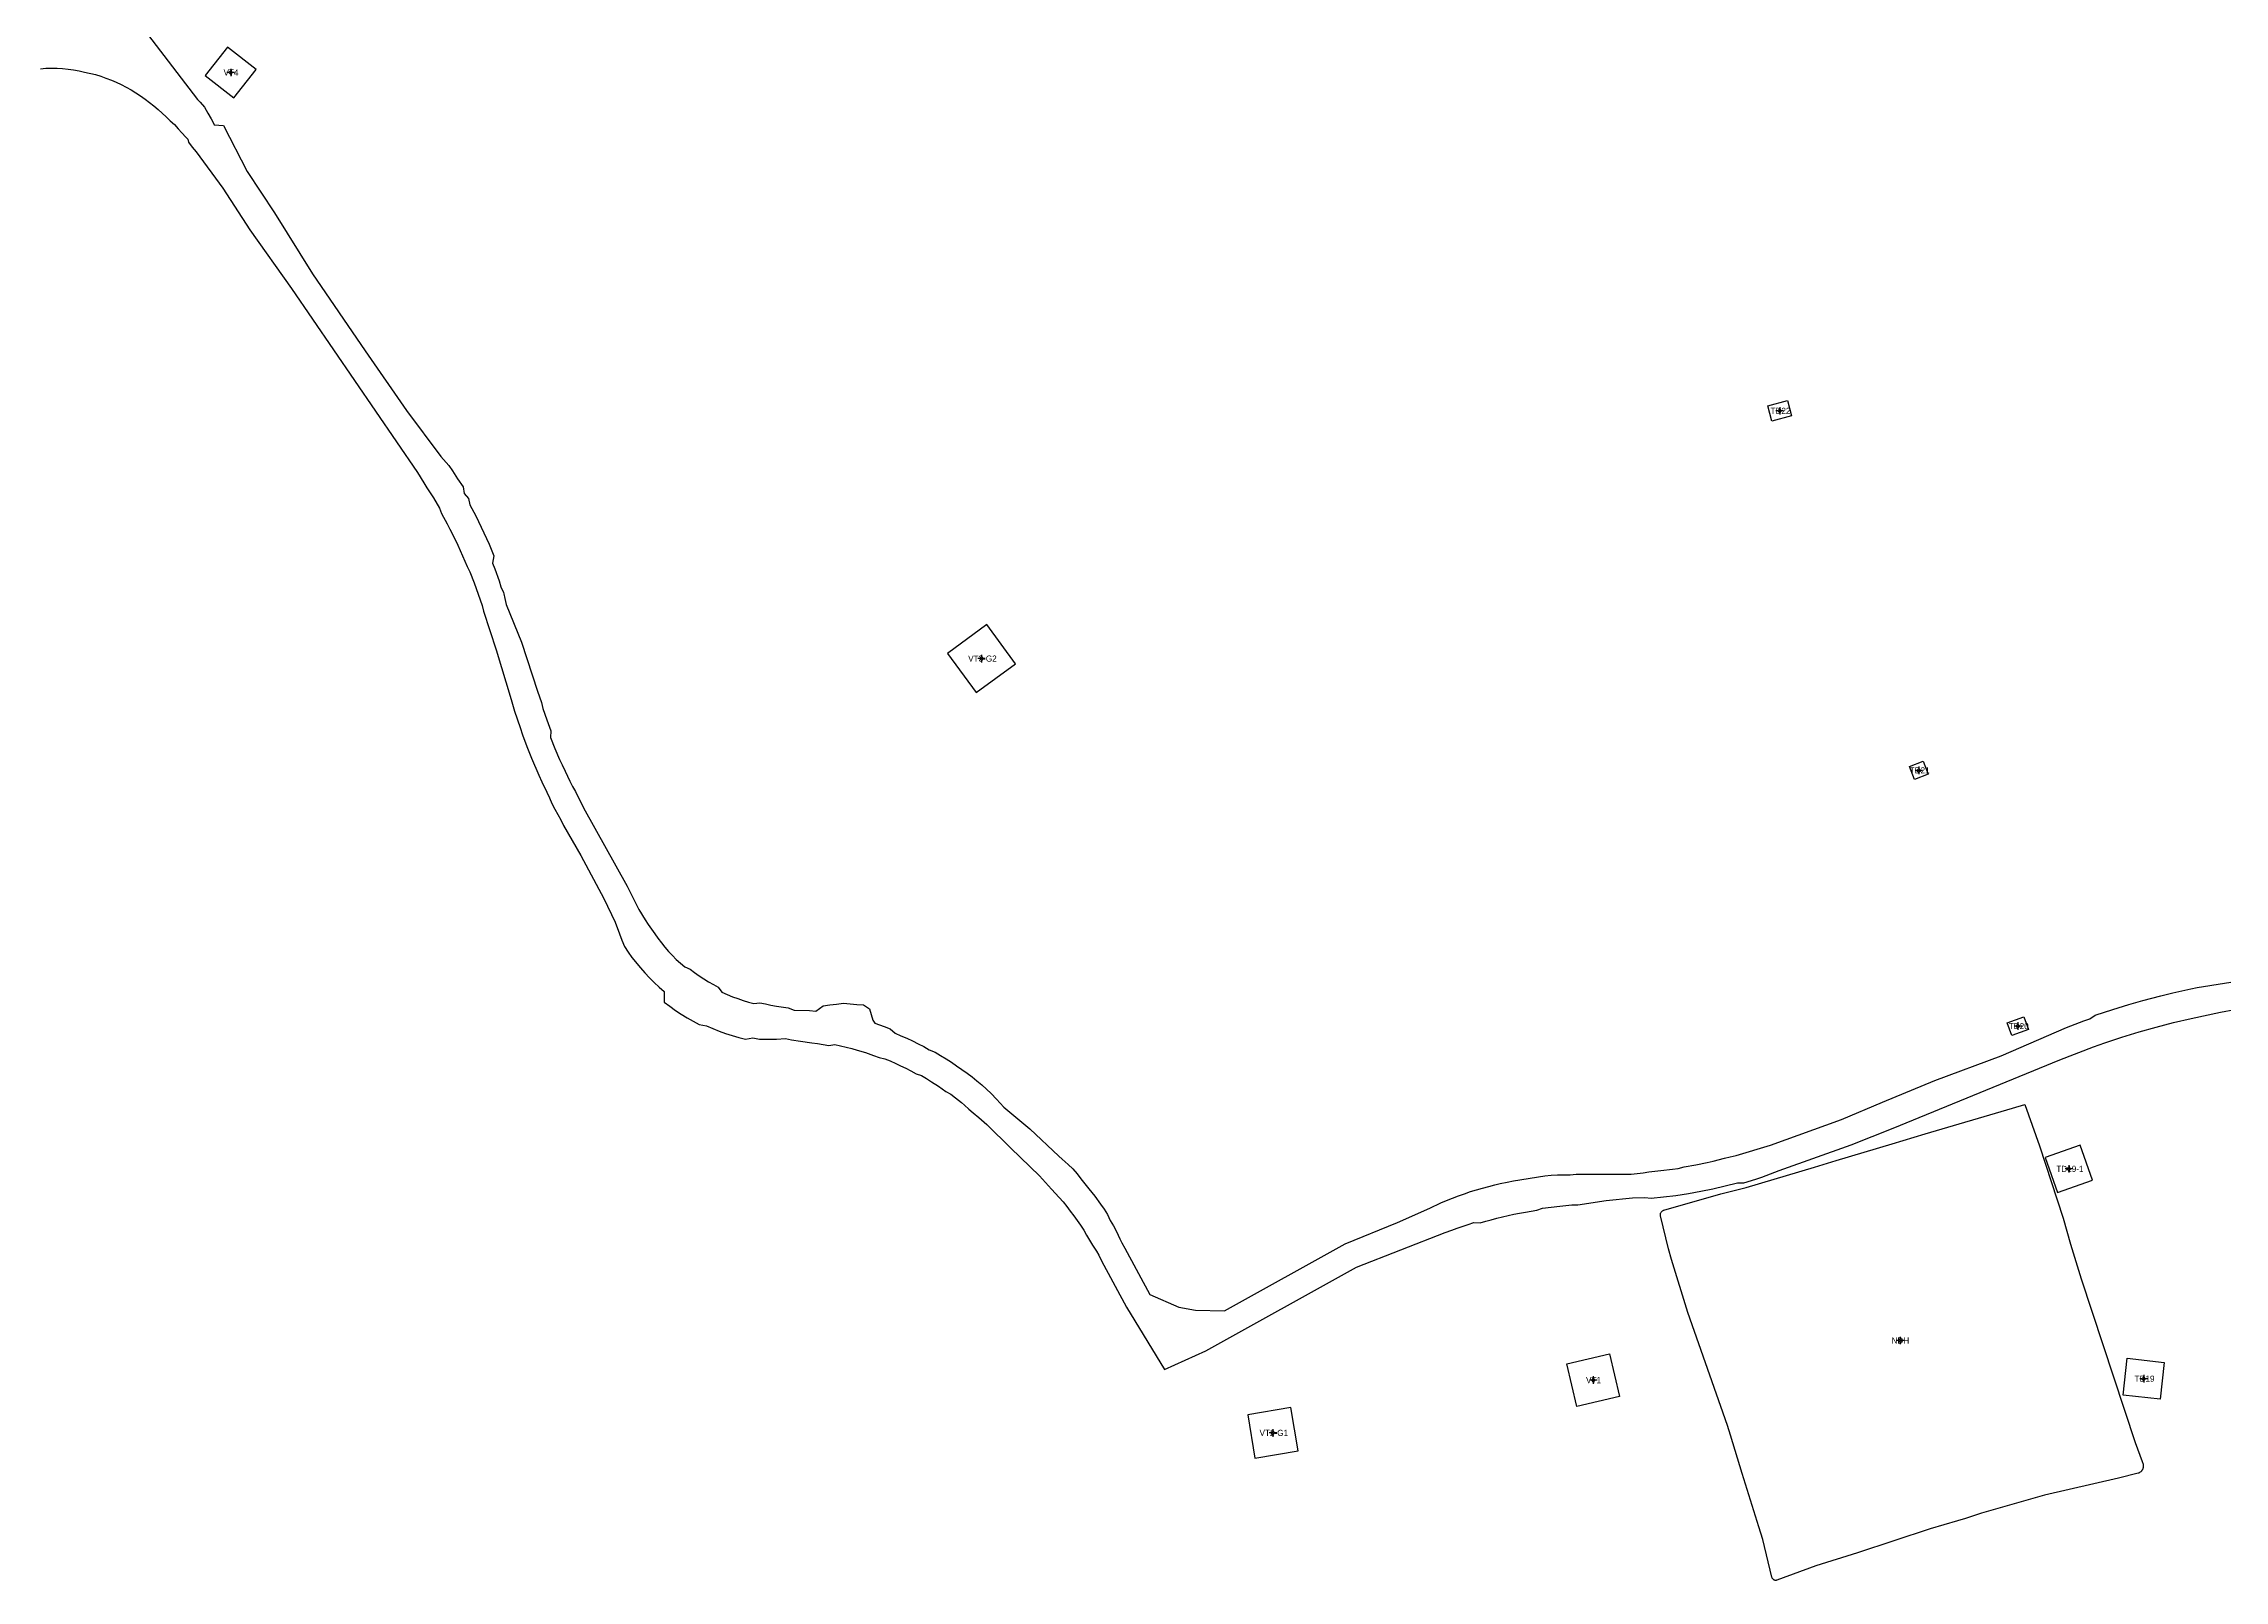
# Model space of a CAD drawing. Extents: x 543554 to 548996, y 1840763 to 1844578.
# Drawn here: x 546877 to 547592, y 1841861 to 1842365 of the extents above; entities that cross this region are included whole.
import ezdxf

# ---------------------------------------------------------------- set-up
doc = ezdxf.new("R2010")
doc.units = 0
for name, color, linetype in [('Level 11', 7, 'Continuous'), ('Level 16', 7, 'Continuous'), ('Level 30', 7, 'Continuous')]:
    doc.layers.add(name, color=color, linetype=linetype)

msp = doc.modelspace()

# ---------------------------------------------------------------- linework, layer by layer
at = {"layer": 'Level 11'}
for p, q in [((546937.58, 1842355.96), (546936.96, 1842355.96)), ((546938.21, 1842356.59), (546937.58, 1842355.96)), ((546937.58, 1842355.96), (546938.21, 1842355.34)), ((546938.21, 1842357.21), (546938.21, 1842356.59)), ((546938.83, 1842355.96), (546938.21, 1842356.59)), ((546938.21, 1842355.34), (546938.83, 1842355.96)), ((546939.46, 1842355.96), (546938.83, 1842355.96)), ((546938.21, 1842355.34), (546938.21, 1842354.71)), ((547445.65, 1842244.98), (547445.03, 1842244.98)), ((547446.28, 1842245.61), (547445.65, 1842244.98)), ((547445.65, 1842244.98), (547446.28, 1842244.36)), ((547446.28, 1842246.23), (547446.28, 1842245.61)), ((547446.9, 1842244.98), (547446.28, 1842245.61)), ((547446.28, 1842244.36), (547446.9, 1842244.98)), ((547446.28, 1842244.36), (547446.28, 1842243.73)), ((547447.53, 1842244.98), (547446.9, 1842244.98)), ((547183.85, 1842163.72), (547183.23, 1842163.72)), ((547184.48, 1842164.35), (547183.85, 1842163.72)), ((547183.85, 1842163.72), (547184.48, 1842163.1)), ((547184.48, 1842164.97), (547184.48, 1842164.35)), ((547185.1, 1842163.72), (547184.48, 1842164.35)), ((547184.48, 1842163.1), (547185.1, 1842163.72)), ((547184.48, 1842163.1), (547184.48, 1842162.47)), ((547185.73, 1842163.72), (547185.1, 1842163.72)), ((547491.31, 1842127.06), (547490.68, 1842127.06)), ((547491.93, 1842127.69), (547491.31, 1842127.06)), ((547491.31, 1842127.06), (547491.93, 1842126.44)), ((547491.93, 1842128.31), (547491.93, 1842127.69)), ((547492.56, 1842127.06), (547491.93, 1842127.69)), ((547491.93, 1842126.44), (547492.56, 1842127.06)), ((547493.18, 1842127.06), (547492.56, 1842127.06)), ((547491.93, 1842126.44), (547491.93, 1842125.81)), ((547523.79, 1842043.17), (547523.17, 1842043.17)), ((547524.42, 1842043.79), (547523.79, 1842043.17)), ((547523.79, 1842043.17), (547524.42, 1842042.54)), ((547524.42, 1842044.42), (547524.42, 1842043.79)), ((547525.04, 1842043.17), (547524.42, 1842043.79)), ((547524.42, 1842042.54), (547525.04, 1842043.17)), ((547524.42, 1842042.54), (547524.42, 1842041.92)), ((547525.67, 1842043.17), (547525.04, 1842043.17)), ((547540.5, 1841996.34), (547539.88, 1841996.34)), ((547541.13, 1841996.96), (547540.5, 1841996.34)), ((547540.5, 1841996.34), (547541.13, 1841995.71)), ((547541.13, 1841997.59), (547541.13, 1841996.96)), ((547541.75, 1841996.34), (547541.13, 1841996.96)), ((547541.13, 1841995.71), (547541.75, 1841996.34)), ((547541.13, 1841995.71), (547541.13, 1841995.09)), ((547542.38, 1841996.34), (547541.75, 1841996.34)), ((547485.79, 1841941.28), (547485.79, 1841940.65)), ((547485.17, 1841940.03), (547484.54, 1841940.03)), ((547485.79, 1841940.65), (547485.17, 1841940.03)), ((547485.17, 1841940.03), (547485.79, 1841939.4)), ((547486.42, 1841940.03), (547485.79, 1841940.65)), ((547485.79, 1841939.4), (547486.42, 1841940.03)), ((547485.79, 1841939.4), (547485.79, 1841938.78)), ((547487.04, 1841940.03), (547486.42, 1841940.03)), ((547384.51, 1841927.04), (547383.89, 1841927.04)), ((547385.14, 1841927.67), (547384.51, 1841927.04)), ((547384.51, 1841927.04), (547385.14, 1841926.42)), ((547385.14, 1841928.29), (547385.14, 1841927.67)), ((547385.76, 1841927.04), (547385.14, 1841927.67)), ((547385.14, 1841926.42), (547385.76, 1841927.04)), ((547385.14, 1841926.42), (547385.14, 1841925.79)), ((547386.39, 1841927.04), (547385.76, 1841927.04)), ((547565.05, 1841927.51), (547564.43, 1841927.51)), ((547565.68, 1841928.13), (547565.05, 1841927.51)), ((547565.05, 1841927.51), (547565.68, 1841926.88)), ((547565.68, 1841928.76), (547565.68, 1841928.13)), ((547566.3, 1841927.51), (547565.68, 1841928.13)), ((547565.68, 1841926.88), (547566.3, 1841927.51)), ((547565.68, 1841926.88), (547565.68, 1841926.26)), ((547566.93, 1841927.51), (547566.3, 1841927.51)), ((547279.43, 1841909.74), (547278.81, 1841909.74)), ((547280.06, 1841910.37), (547279.43, 1841909.74)), ((547279.43, 1841909.74), (547280.06, 1841909.12)), ((547280.06, 1841910.99), (547280.06, 1841910.37)), ((547280.68, 1841909.74), (547280.06, 1841910.37)), ((547280.06, 1841909.12), (547280.68, 1841909.74)), ((547280.06, 1841909.12), (547280.06, 1841908.49)), ((547281.31, 1841909.74), (547280.68, 1841909.74))]:
    msp.add_line(p, q, dxfattribs=at)
for centre in [(546938.21, 1842355.96), (547446.28, 1842244.98), (547184.48, 1842163.72), (547491.93, 1842127.06), (547524.42, 1842043.17), (547541.13, 1841996.34), (547485.79, 1841940.03), (547385.14, 1841927.04), (547565.68, 1841927.51), (547280.06, 1841909.74)]:
    msp.add_circle(centre, 0.15, dxfattribs=at)
at = {"layer": 'Level 30'}
for points in [[(546895.95, 1842388.19), (546927.34, 1842347.12), (546928.19, 1842346.26), (546929.61, 1842344.58), (546930.74, 1842342.66), (546931.8, 1842340.72), (546932.3, 1842339.74), (546932.74, 1842338.83), (546935.87, 1842338.56), (546943.61, 1842323.5), (546952.59, 1842309.94), (546965.03, 1842289.9), (546982.29, 1842264.67), (546995.85, 1842245.09), (547007.12, 1842229.98), (547008.93, 1842228.01), (547009.77, 1842227.01), (547010.94, 1842225.31), (547012.56, 1842222.7), (547014.43, 1842220.04), (547014.74, 1842217.82), (547016.17, 1842216.26), (547016.65, 1842214.16), (547018.57, 1842210.52), (547020.4, 1842206.82), (547022.14, 1842203.08), (547022.97, 1842201.2), (547024.55, 1842197.39), (547024.12, 1842195.02), (547024.84, 1842193.11), (547026.21, 1842189.25), (547026.81, 1842187.3), (547027.7, 1842185.44), (547027.8, 1842184.93), (547028.07, 1842183.44), (547028.51, 1842181.49), (547033.57, 1842169.12), (547038.84, 1842153), (547040.12, 1842149.26), (547040.61, 1842147.37), (547041.87, 1842143.67), (547043.2, 1842140), (547043.08, 1842137.86), (547044.53, 1842134.21), (547046.06, 1842130.59), (547046.96, 1842128.85), (547047.91, 1842126.74), (547049.43, 1842123.51), (547050.28, 1842121.75), (547051.31, 1842120.07), (547053.93, 1842114.77), (547068.22, 1842089.09), (547072.09, 1842081.41), (547074.17, 1842078.04), (547075.19, 1842076.5), (547076.26, 1842074.99), (547077.29, 1842073.46), (547078.36, 1842071.96), (547079.46, 1842070.49), (547080.63, 1842069.06), (547081.84, 1842067.67), (547083.1, 1842066.33), (547084.37, 1842065.06), (547085.75, 1842063.77), (547087.13, 1842062.56), (547088.93, 1842061.86), (547090.38, 1842060.76), (547091.87, 1842059.7), (547093.38, 1842058.69), (547094.94, 1842057.74), (547096.52, 1842056.83), (547098.13, 1842055.98), (547099.34, 1842054.26), (547101.03, 1842053.5), (547102.75, 1842052.81), (547104.5, 1842052.17), (547106.26, 1842051.58), (547108.04, 1842051.06), (547109.84, 1842050.6), (547111.77, 1842050.77), (547113.57, 1842050.43), (547115.37, 1842050.03), (547117.19, 1842049.7), (547121.08, 1842049.12), (547123.02, 1842048.42), (547128.08, 1842048.25), (547130.16, 1842048.09), (547132.52, 1842049.83), (547134.73, 1842050.13), (547136.94, 1842050.32), (547139.21, 1842050.69), (547143.58, 1842050.28), (547145.8, 1842050.16), (547147.69, 1842048.84), (547148.79, 1842045.09), (547149.5, 1842044.08), (547152.52, 1842043.04), (547154.48, 1842042.31), (547156.13, 1842040.8), (547158.04, 1842040), (547159.94, 1842039.16), (547161.82, 1842038.29), (547163.68, 1842037.37), (547165.53, 1842036.42), (547167.35, 1842035.43), (547169.28, 1842034.62), (547171.07, 1842033.56), (547172.84, 1842032.46), (547174.58, 1842031.33), (547176.3, 1842030.16), (547179.72, 1842027.78), (547181.37, 1842026.51), (547182.99, 1842025.21), (547184.59, 1842023.87), (547186.16, 1842022.5), (547187.64, 1842021.05), (547189.43, 1842019.16), (547191.8, 1842016.57), (547200.35, 1842009.51), (547209.79, 1842000.51), (547210.93, 1841999.53), (547212.88, 1841997.78), (547214.38, 1841996.31), (547215.8, 1841994.76), (547217.02, 1841993.05), (547218.38, 1841991.45), (547219.71, 1841989.83), (547221.63, 1841987.35), (547223.48, 1841984.81), (547224.67, 1841983.09), (547225.83, 1841981.34), (547226.65, 1841979.39), (547227.74, 1841977.6), (547228.73, 1841975.77), (547229.86, 1841973.41), (547230.49, 1841972.05), (547231.51, 1841970.32), (547239.72, 1841955.07), (547249.15, 1841950.93), (547254.66, 1841949.95), (547264.15, 1841949.81), (547303.8, 1841971.77), (547320.89, 1841978.74), (547331.48, 1841983.41), (547335.14, 1841985.15), (547337.03, 1841986.01), (547338.97, 1841986.76), (547340.93, 1841987.45), (547342.9, 1841988.11), (547344.84, 1841988.88), (547346.83, 1841989.48), (547348.83, 1841990.05), (547350.85, 1841990.59), (547352.86, 1841991.09), (547354.57, 1841991.49), (547356.93, 1841992), (547358.97, 1841992.41), (547361.02, 1841992.78), (547367.18, 1841993.77), (547369.25, 1841994.01), (547371.32, 1841994.22), (547373.4, 1841994.34), (547377.51, 1841994.37), (547379.5, 1841994.57), (547388.88, 1841994.63), (547397.54, 1841994.59), (547401.48, 1841994.99), (547403.4, 1841995.4), (547407.27, 1841995.76), (547411.12, 1841996.22), (547413.04, 1841996.49), (547414.92, 1841997.04), (547418.74, 1841997.71), (547422.54, 1841998.47), (547424.43, 1841998.9), (547428.2, 1841999.82), (547430.07, 1842000.31), (547431.97, 1842000.72), (547443.23, 1842004.09), (547466.58, 1842012.51), (547480.02, 1842018.17), (547497.2, 1842025.27), (547518.95, 1842033.36), (547540.39, 1842042.74), (547546.1, 1842044.91), (547548.01, 1842045.6), (547549.79, 1842046.7), (547555.59, 1842048.64), (547560.86, 1842050.27), (547565.35, 1842051.56), (547571.26, 1842053.13), (547575.23, 1842054.09), (547581.2, 1842055.42), (547583.2, 1842055.81), (547603.27, 1842059.05)], [(546946.56, 1842356.99), (546937.18, 1842364.31), (546929.86, 1842354.93), (546939.24, 1842347.61), (546946.56, 1842356.99)], [(546875.77, 1842357.16), (546877.59, 1842357.42), (546879.41, 1842357.42), (546881.23, 1842357.35), (546883.05, 1842357.23), (546884.87, 1842357.04), (546886.68, 1842356.8), (546888.48, 1842356.49), (546890.26, 1842356.12), (546893.81, 1842355.27), (546895.56, 1842354.73), (546897.28, 1842354.13), (546899.08, 1842353.43), (546900.67, 1842352.75), (546902.32, 1842351.98), (546903.95, 1842351.16), (546905.56, 1842350.28), (546907.07, 1842349.26), (546908.61, 1842348.28), (546910.11, 1842347.25), (546911.58, 1842346.16), (546913.01, 1842345.03), (546914.4, 1842343.86), (546915.75, 1842342.63), (546917.06, 1842341.37), (546918.33, 1842340.06), (546919.74, 1842338.87), (546920.93, 1842337.47), (546922.22, 1842336.16), (546923.48, 1842334.79), (546924.09, 1842334.09), (546924.38, 1842333.08), (546925.59, 1842331.49), (546926.92, 1842329.97), (546935.61, 1842318), (546944.53, 1842304.4), (546958.1, 1842285.14), (546999.49, 1842224.74), (547001.59, 1842221.37), (547002.59, 1842219.71), (547004.67, 1842216.44), (547006.66, 1842213.11), (547007.38, 1842211.29), (547009.24, 1842207.9), (547010.13, 1842206.18), (547011.7, 1842203.02), (547012.68, 1842200.97), (547014.26, 1842197.44), (547015.74, 1842193.87), (547016.68, 1842192.15), (547018.02, 1842188.52), (547020.65, 1842181.17), (547021.17, 1842179.24), (547025.3, 1842166.58), (547030.22, 1842150.35), (547031.31, 1842146.45), (547033.1, 1842141.15), (547033.96, 1842138.72), (547035.39, 1842134.89), (547036.9, 1842131.09), (547039.27, 1842125.43), (547040.27, 1842123.24), (547041.85, 1842119.87), (547042.74, 1842118.03), (547043.54, 1842116.14), (547044.5, 1842114.33), (547046.5, 1842110.8), (547047.4, 1842109.02), (547053.02, 1842099.17), (547060.58, 1842085.01), (547064.29, 1842077.24), (547065.68, 1842073.38), (547066.49, 1842071.34), (547067.39, 1842069.32), (547068.56, 1842067.46), (547069.83, 1842065.68), (547072.61, 1842062.28), (547074.05, 1842060.63), (547075.55, 1842059.03), (547077.1, 1842057.48), (547078.7, 1842055.98), (547080.35, 1842054.54), (547080.38, 1842051.03), (547082.19, 1842049.65), (547084.05, 1842048.32), (547085.95, 1842047.06), (547087.9, 1842045.87), (547089.88, 1842044.74), (547091.9, 1842043.67), (547094.23, 1842043.28), (547096.3, 1842042.36), (547098.39, 1842041.51), (547100.51, 1842040.73), (547102.66, 1842040.03), (547104.83, 1842039.39), (547107.02, 1842038.83), (547109.42, 1842039.3), (547111.61, 1842038.89), (547113.85, 1842038.85), (547116.08, 1842038.89), (547117.19, 1842038.93), (547120.22, 1842039.13), (547122.19, 1842038.69), (547125.13, 1842038.27), (547128.84, 1842037.67), (547130.7, 1842037.42), (547132.55, 1842037.13), (547134.4, 1842036.8), (547136.38, 1842037.14), (547138.23, 1842036.73), (547140.07, 1842036.29), (547141.89, 1842035.81), (547143.71, 1842035.3), (547146.37, 1842034.47), (547149.1, 1842033.54), (547150.87, 1842032.88), (547152.74, 1842032.46), (547154.49, 1842031.73), (547156.41, 1842030.88), (547157.94, 1842030.16), (547159.64, 1842029.33), (547161.33, 1842028.46), (547162.99, 1842027.56), (547164.8, 1842026.91), (547166.44, 1842025.93), (547168.05, 1842024.93), (547170.36, 1842023.41), (547172.78, 1842021.73), (547174.46, 1842020.8), (547175.97, 1842019.64), (547177.88, 1842018.1), (547178.92, 1842017.22), (547180.36, 1842015.97), (547181.76, 1842014.68), (547183.59, 1842013.15), (547186.24, 1842010.85), (547194.11, 1842003.1), (547203.49, 1841994.03), (547207.38, 1841989.72), (547209.97, 1841986.92), (547211.21, 1841985.47), (547212.41, 1841983.99), (547213.59, 1841982.49), (547214.74, 1841980.97), (547215.85, 1841979.42), (547216.94, 1841977.85), (547217.99, 1841976.26), (547218.91, 1841974.58), (547220.9, 1841971.33), (547222.17, 1841969.31), (547222.96, 1841968.03), (547223.82, 1841966.22), (547232.01, 1841950.96), (547244.52, 1841930.49), (547258.02, 1841936.64), (547307.51, 1841964.05), (547336.56, 1841975.5), (547338.7, 1841976.23), (547340.53, 1841976.83), (547344.15, 1841978.12), (547345.97, 1841978.73), (547348.03, 1841978.6), (547349.85, 1841979.15), (547351.69, 1841979.67), (547353.54, 1841980.16), (547357.25, 1841981.06), (547359.11, 1841981.46), (547360.99, 1841981.83), (547362.86, 1841982.18), (547364.75, 1841982.49), (547366.63, 1841982.77), (547368.48, 1841983.42), (547374.19, 1841984.05), (547378.06, 1841984.53), (547380.07, 1841984.55), (547389.37, 1841985.96), (547397.97, 1841986.88), (547402.02, 1841986.94), (547404.09, 1841986.73), (547408.19, 1841987.11), (547412.27, 1841987.6), (547414.31, 1841987.89), (547416.33, 1841988.3), (547420.38, 1841989.01), (547424.41, 1841989.82), (547428.42, 1841990.74), (547432.4, 1841991.77), (547434.56, 1841991.71), (547438.51, 1841992.91), (547440.46, 1841993.58), (547446.12, 1841995.81), (547469.71, 1842004.26), (547483.51, 1842009.67), (547538.19, 1842032.15), (547549.25, 1842036.31), (547552.94, 1842037.64), (547558.52, 1842039.51), (547564.15, 1842041.24), (547569.81, 1842042.84), (547575.51, 1842044.3), (547581.25, 1842045.63), (547590.9, 1842047.76), (547604.94, 1842050.36)], [(547450.21, 1842243.38), (547443.76, 1842241.57), (547442.35, 1842246.58), (547448.8, 1842248.39), (547450.21, 1842243.38)], [(547195.66, 1842162.02), (547186.18, 1842174.91), (547173.29, 1842165.43), (547182.77, 1842152.54), (547195.66, 1842162.02)], [(547495, 1842125.79), (547490.53, 1842124.05), (547488.86, 1842128.33), (547493.33, 1842130.07), (547495, 1842125.79)], [(547527.89, 1842042.07), (547522.43, 1842040.12), (547520.95, 1842044.27), (547526.41, 1842046.21), (547527.89, 1842042.07)], [(547565.54, 1841898.92), (547565.53, 1841898.66), (547565.52, 1841898.52), (547565.47, 1841898.26), (547565.44, 1841898.13), (547565.35, 1841897.87), (547565.23, 1841897.63), (547565.16, 1841897.51), (547565, 1841897.3), (547564.92, 1841897.19), (547564.73, 1841897), (547564.52, 1841896.83), (547564.3, 1841896.69), (547564.07, 1841896.57), (547563.82, 1841896.48), (547557.43, 1841894.83), (547533.19, 1841889.26), (547512.44, 1841883.38), (547507.2, 1841881.65), (547504.63, 1841880.86), (547495.65, 1841878.24), (547471.78, 1841870.42), (547458.1, 1841866.11), (547445.39, 1841861.41), (547445.24, 1841861.37), (547445.09, 1841861.35), (547444.94, 1841861.35), (547444.79, 1841861.36), (547444.64, 1841861.4), (547444.49, 1841861.45), (547444.35, 1841861.52), (547444.22, 1841861.6), (547444.1, 1841861.7), (547444, 1841861.81), (547443.9, 1841861.94), (547443.83, 1841862.07), (547443.77, 1841862.21), (547443.72, 1841862.35), (547440.73, 1841874.8), (547439.5, 1841878.95), (547433.96, 1841896.43), (547430.17, 1841909), (547429.12, 1841912.17), (547416.13, 1841949.18), (547410.77, 1841966.65), (547409.81, 1841970.12), (547407.16, 1841980.93), (547407.14, 1841981.11), (547407.14, 1841981.29), (547407.15, 1841981.47), (547407.19, 1841981.64), (547407.24, 1841981.81), (547407.31, 1841981.96), (547407.4, 1841982.11), (547407.5, 1841982.25), (547407.61, 1841982.38), (547407.74, 1841982.49), (547407.87, 1841982.59), (547408.02, 1841982.68), (547408.17, 1841982.74), (547408.33, 1841982.8), (547426.99, 1841988.1), (547435.27, 1841990.21), (547457.74, 1841996.91), (547464.76, 1841999.1), (547483.2, 1842004.53), (547493.96, 1842007.83), (547522.6, 1842016.3), (547526.68, 1842017.47), (547526.71, 1842017.47), (547526.74, 1842017.44), (547526.75, 1842017.43), (547531.54, 1842003.85), (547539.24, 1841980.12), (547541.66, 1841971.65), (547545.19, 1841960.26), (547562.89, 1841906.57), (547565.18, 1841900.34), (547565.46, 1841899.46), (547565.49, 1841899.33), (547565.53, 1841899.06), (547565.54, 1841898.92)], [(547548.92, 1841992.64), (547544.82, 1842004.13), (547533.33, 1842000.03), (547537.43, 1841988.54), (547548.92, 1841992.64)], [(547393.79, 1841921.67), (547379.77, 1841918.39), (547376.49, 1841932.41), (547390.51, 1841935.7), (547393.79, 1841921.67)], [(547572.43, 1841932.87), (547571.04, 1841920.75), (547558.92, 1841922.14), (547560.31, 1841934.26), (547572.43, 1841932.87)], [(547288.33, 1841903.81), (547285.99, 1841918.02), (547271.78, 1841915.68), (547274.12, 1841901.47), (547288.33, 1841903.81)]]:
    msp.add_lwpolyline(points, dxfattribs=at)

# ---------------------------------------------------------------- texts
at = {"layer": 'Level 16'}
for s, p in [('VT4', (546935.86, 1842354.96)), ('TD22', (547443.28, 1842243.98)), ('VT3-G2', (547180.1, 1842162.72)), ('TD21', (547488.93, 1842126.06)), ('TD20', (547521.42, 1842042.17)), ('TD19-1', (547537.04, 1841995.34)), ('NDH', (547482.99, 1841939.03)), ('VT1', (547382.77, 1841926.04)), ('TD19', (547562.7, 1841926.51)), ('VT2-G1', (547275.68, 1841908.74))]:
    msp.add_text(s, height=2, dxfattribs=at).set_placement(p)

doc.saveas('drawing.dxf')
